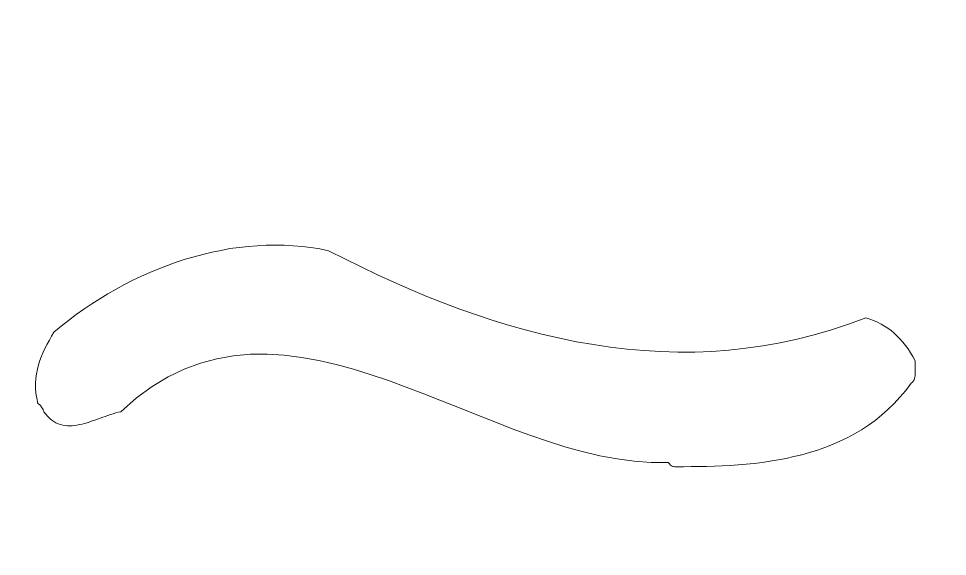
# Model space of a CAD drawing. Header units: millimetres. Extents: x -317 to 163, y -330 to 450.
# Drawn here: x -241.2 to -148, y -5.7 to 48.2 of the extents above; entities that cross this region are included whole.
import ezdxf

# ---------------------------------------------------------------- set-up
doc = ezdxf.new("R2010")
doc.units = ezdxf.units.MM
doc.header["$MEASUREMENT"] = 0
doc.layers.add('layer 1', color=7, linetype='Continuous')

msp = doc.modelspace()

# ---------------------------------------------------------------- linework, layer by layer
at = {"layer": 'layer 1', "color": 250, "lineweight": 9}
for points, knots in [([(-297.0001, 450.5), (-297.0001, 450.5), (143.0001, 450.5), (143.0001, 450.5), (143.0001, 450.5), (153.9999, 450.5), (163, 441.4999), (163, 430.4999), (163, 430.4999), (163, 430.4999), (163, -309.5), (163, -309.5), (163, -309.5), (163, -320.5), (153.9999, -329.5), (143.0001, -329.5), (143.0001, -329.5), (143.0001, -329.5), (-297.0001, -329.5), (-297.0001, -329.5), (-297.0001, -329.5), (-307.9999, -329.5), (-317, -320.5), (-317, -309.5), (-317, -309.5), (-317, -309.5), (-317, 430.4999), (-317, 430.4999), (-317, 430.4999), (-317, 441.4999), (-307.9999, 450.5), (-297.0001, 450.5)], [0, 0, 0, 0, 0.1111111, 0.1111111, 0.1111111, 0.1111111, 0.2222222, 0.2222222, 0.2222222, 0.2222222, 0.3333333, 0.3333333, 0.3333333, 0.3333333, 0.4444444, 0.4444444, 0.4444444, 0.4444444, 0.5555556, 0.5555556, 0.5555556, 0.5555556, 0.6666667, 0.6666667, 0.6666667, 0.6666667, 0.7777778, 0.7777778, 0.7777778, 0.7777778, 1, 1, 1, 1]), ([(-175.1944, 3.2696), (-175.1944, 3.2696), (-174.4487, 3.2696), (-174.4487, 3.2696), (-174.4487, 3.2696), (-174.4487, 3.2696), (-173.6935, 3.282), (-173.6935, 3.282), (-173.6935, 3.282), (-173.6935, 3.282), (-172.9265, 3.2947), (-172.9265, 3.2947), (-172.9265, 3.2947), (-172.9265, 3.2947), (-172.137, 3.3051), (-172.137, 3.3051), (-172.137, 3.3051), (-172.137, 3.3051), (-171.3573, 3.3275), (-171.3573, 3.3275), (-171.3573, 3.3275), (-171.3573, 3.3275), (-170.5679, 3.3506), (-170.5679, 3.3506), (-170.5679, 3.3506), (-170.5679, 3.3506), (-169.7781, 3.3961), (-169.7781, 3.3961), (-169.7781, 3.3961), (-169.7781, 3.3961), (-168.9668, 3.4543), (-168.9668, 3.4543), (-168.9668, 3.4543), (-168.9668, 3.4543), (-168.1676, 3.5222), (-168.1676, 3.5222), (-168.1676, 3.5222), (-168.1676, 3.5222), (-167.3782, 3.6032), (-167.3782, 3.6032), (-167.3782, 3.6032), (-167.3782, 3.6032), (-166.5665, 3.7069), (-166.5665, 3.7069), (-166.5665, 3.7069), (-166.5665, 3.7069), (-165.7552, 3.8206), (-165.7552, 3.8206), (-165.7552, 3.8206), (-165.7552, 3.8206), (-164.9658, 3.9471), (-164.9658, 3.9471), (-164.9658, 3.9471), (-164.9658, 3.9471), (-164.1639, 4.0963), (-164.1639, 4.0963), (-164.1639, 4.0963), (-164.1639, 4.0963), (-163.3745, 4.2807), (-163.3745, 4.2807), (-163.3745, 4.2807), (-163.3745, 4.2807), (-162.5726, 4.4627), (-162.5726, 4.4627), (-162.5726, 4.4627), (-162.5726, 4.4627), (-161.8053, 4.6925), (-161.8053, 4.6925), (-161.8053, 4.6925), (-161.8053, 4.6925), (-161.028, 4.9327), (-161.028, 4.9327), (-161.028, 4.9327), (-161.028, 4.9327), (-160.2607, 5.1957), (-160.2607, 5.1957), (-160.2607, 5.1957), (-160.2607, 5.1957), (-159.5058, 5.4938), (-159.5058, 5.4938), (-159.5058, 5.4938), (-159.5058, 5.4938), (-158.7603, 5.8277), (-158.7603, 5.8277), (-158.7603, 5.8277), (-158.7603, 5.8277), (-158.025, 6.1713), (-158.025, 6.1713), (-158.025, 6.1713), (-158.025, 6.1713), (-157.3038, 6.5607), (-157.3038, 6.5607), (-157.3038, 6.5607), (-157.3038, 6.5607), (-156.5905, 6.9726), (-156.5905, 6.9726), (-156.5905, 6.9726), (-156.5905, 6.9726), (-155.9015, 7.4199), (-155.9015, 7.4199), (-155.9015, 7.4199), (-155.9015, 7.4199), (-155.2347, 7.9127), (-155.2347, 7.9127), (-155.2347, 7.9127), (-155.2347, 7.9127), (-154.5776, 8.4283), (-154.5776, 8.4283), (-154.5776, 8.4283), (-154.5776, 8.4283), (-153.945, 9.0023), (-153.945, 9.0023), (-153.945, 9.0023), (-153.945, 9.0023), (-153.3323, 9.5986), (-153.3323, 9.5986), (-153.3323, 9.5986), (-153.3323, 9.5986), (-152.734, 10.2282), (-152.734, 10.2282), (-152.734, 10.2282), (-152.734, 10.2282), (-152.1552, 10.918), (-152.1552, 10.918), (-152.1552, 10.918), (-152.1552, 10.918), (-151.6086, 11.6384), (-151.6086, 11.6384), (-151.6086, 11.6384), (-151.6086, 11.6384), (-151.4762, 11.7421), (-151.4762, 11.7421), (-151.4762, 11.7421), (-151.4762, 11.7421), (-151.3758, 11.8685), (-151.3758, 11.8685), (-151.3758, 11.8685), (-151.3758, 11.8685), (-151.3096, 11.995), (-151.3096, 11.995), (-151.3096, 11.995), (-151.3096, 11.995), (-151.2656, 12.1312), (-151.2656, 12.1312), (-151.2656, 12.1312), (-151.2656, 12.1312), (-151.231, 12.2703), (-151.231, 12.2703), (-151.231, 12.2703), (-151.231, 12.2703), (-151.2212, 12.3613), (-151.2212, 12.3613), (-151.2212, 12.3613), (-151.2212, 12.3613), (-151.2091, 12.4423), (-151.2091, 12.4423), (-151.2091, 12.4423), (-151.2091, 12.4423), (-151.2091, 12.465), (-151.2091, 12.465), (-151.2091, 12.465), (-151.2091, 12.465), (-151.2091, 13.898), (-151.2091, 13.898), (-151.2091, 13.898), (-151.2091, 13.898), (-151.4322, 14.3102), (-151.4322, 14.3102), (-151.4322, 14.3102), (-151.4322, 14.3102), (-151.6771, 14.6993), (-151.6771, 14.6993), (-151.6771, 14.6993), (-151.6771, 14.6993), (-151.92, 15.0783), (-151.92, 15.0783), (-151.92, 15.0783), (-151.92, 15.0783), (-152.1773, 15.4347), (-152.1773, 15.4347), (-152.1773, 15.4347), (-152.1773, 15.4347), (-152.4447, 15.7659), (-152.4447, 15.7659), (-152.4447, 15.7659), (-152.4447, 15.7659), (-152.734, 16.0767), (-152.734, 16.0767), (-152.734, 16.0767), (-152.734, 16.0767), (-153.0209, 16.3724), (-153.0209, 16.3724), (-153.0209, 16.3724), (-153.0209, 16.3724), (-153.3101, 16.6481), (-153.3101, 16.6481), (-153.3101, 16.6481), (-153.3101, 16.6481), (-153.6336, 16.9134), (-153.6336, 16.9134), (-153.6336, 16.9134), (-153.6336, 16.9134), (-153.9551, 17.1536), (-153.9551, 17.1536), (-153.9551, 17.1536), (-153.9551, 17.1536), (-154.2907, 17.3708), (-154.2907, 17.3708), (-154.2907, 17.3708), (-154.2907, 17.3708), (-154.634, 17.5782), (-154.634, 17.5782), (-154.634, 17.5782), (-154.634, 17.5782), (-155.0019, 17.7501), (-155.0019, 17.7501), (-155.0019, 17.7501), (-155.0019, 17.7501), (-155.3795, 17.9218), (-155.3795, 17.9218), (-155.3795, 17.9218), (-155.3795, 17.9218), (-155.7692, 18.0583), (-155.7692, 18.0583), (-155.7692, 18.0583), (-155.7692, 18.0583), (-156.1689, 18.1847), (-156.1689, 18.1847), (-156.1689, 18.1847), (-156.1689, 18.1847), (-157.8923, 17.5554), (-157.8923, 17.5554), (-157.8923, 17.5554), (-157.8923, 17.5554), (-159.616, 16.9817), (-159.616, 16.9817), (-159.616, 16.9817), (-159.616, 16.9817), (-161.3394, 16.4885), (-161.3394, 16.4885), (-161.3394, 16.4885), (-161.3394, 16.4885), (-163.063, 16.0516), (-163.063, 16.0516), (-163.063, 16.0516), (-163.063, 16.0516), (-164.7743, 15.6849), (-164.7743, 15.6849), (-164.7743, 15.6849), (-164.7743, 15.6849), (-166.488, 15.3868), (-166.488, 15.3868), (-166.488, 15.3868), (-166.488, 15.3868), (-168.1992, 15.1466), (-168.1992, 15.1466), (-168.1992, 15.1466), (-168.1992, 15.1466), (-169.9132, 14.9519), (-169.9132, 14.9519), (-169.9132, 14.9519), (-169.9132, 14.9519), (-171.6244, 14.8257), (-171.6244, 14.8257), (-171.6244, 14.8257), (-171.6244, 14.8257), (-173.3384, 14.7699), (-173.3384, 14.7699), (-173.3384, 14.7699), (-173.3384, 14.7699), (-175.0396, 14.7699), (-175.0396, 14.7699), (-175.0396, 14.7699), (-175.0396, 14.7699), (-176.729, 14.8154), (-176.729, 14.8154), (-176.729, 14.8154), (-176.729, 14.8154), (-178.4305, 14.9064), (-178.4305, 14.9064), (-178.4305, 14.9064), (-178.4305, 14.9064), (-180.1196, 15.0556), (-180.1196, 15.0556), (-180.1196, 15.0556), (-180.1196, 15.0556), (-181.8114, 15.2503), (-181.8114, 15.2503), (-181.8114, 15.2503), (-181.8114, 15.2503), (-183.5005, 15.5132), (-183.5005, 15.5132), (-183.5005, 15.5132), (-183.5005, 15.5132), (-185.1899, 15.801), (-185.1899, 15.801), (-185.1899, 15.801), (-185.1899, 15.801), (-186.8693, 16.1449), (-186.8693, 16.1449), (-186.8693, 16.1449), (-186.8693, 16.1449), (-188.5486, 16.534), (-188.5486, 16.534), (-188.5486, 16.534), (-188.5486, 16.534), (-190.2159, 16.969), (-190.2159, 16.969), (-190.2159, 16.969), (-190.2159, 16.969), (-191.9076, 17.429), (-191.9076, 17.429), (-191.9076, 17.429), (-191.9076, 17.429), (-193.5746, 17.9448), (-193.5746, 17.9448), (-193.5746, 17.9448), (-193.5746, 17.9448), (-195.2321, 18.4832), (-195.2321, 18.4832), (-195.2321, 18.4832), (-195.2321, 18.4832), (-196.8991, 19.0797), (-196.8991, 19.0797), (-196.8991, 19.0797), (-196.8991, 19.0797), (-198.5687, 19.6987), (-198.5687, 19.6987), (-198.5687, 19.6987), (-198.5687, 19.6987), (-200.2235, 20.351), (-200.2235, 20.351), (-200.2235, 20.351), (-200.2235, 20.351), (-201.8713, 21.0385), (-201.8713, 21.0385), (-201.8713, 21.0385), (-201.8713, 21.0385), (-203.5261, 21.7612), (-203.5261, 21.7612), (-203.5261, 21.7612), (-203.5261, 21.7612), (-205.1735, 22.517), (-205.1735, 22.517), (-205.1735, 22.517), (-205.1735, 22.517), (-206.8186, 23.2982), (-206.8186, 23.2982), (-206.8186, 23.2982), (-206.8186, 23.2982), (-208.454, 24.0994), (-208.454, 24.0994), (-208.454, 24.0994), (-208.454, 24.0994), (-210.0991, 24.9258), (-210.0991, 24.9258), (-210.0991, 24.9258), (-210.0991, 24.9258), (-210.9671, 25.1078), (-210.9671, 25.1078), (-210.9671, 25.1078), (-210.9671, 25.1078), (-211.8544, 25.247), (-211.8544, 25.247), (-211.8544, 25.247), (-211.8544, 25.247), (-212.7446, 25.3507), (-212.7446, 25.3507), (-212.7446, 25.3507), (-212.7446, 25.3507), (-213.6466, 25.4287), (-213.6466, 25.4287), (-213.6466, 25.4287), (-213.6466, 25.4287), (-214.5344, 25.4869), (-214.5344, 25.4869), (-214.5344, 25.4869), (-214.5344, 25.4869), (-215.4364, 25.4996), (-215.4364, 25.4996), (-215.4364, 25.4996), (-215.4364, 25.4996), (-216.3485, 25.4869), (-216.3485, 25.4869), (-216.3485, 25.4869), (-216.3485, 25.4869), (-217.2485, 25.4287), (-217.2485, 25.4287), (-217.2485, 25.4287), (-217.2485, 25.4287), (-218.1602, 25.3607), (-218.1602, 25.3607), (-218.1602, 25.3607), (-218.1602, 25.3607), (-219.0602, 25.247), (-219.0602, 25.247), (-219.0602, 25.247), (-219.0602, 25.247), (-219.9723, 25.1332), (-219.9723, 25.1332), (-219.9723, 25.1332), (-219.9723, 25.1332), (-220.8743, 24.9613), (-220.8743, 24.9613), (-220.8743, 24.9613), (-220.8743, 24.9613), (-221.7742, 24.7766), (-221.7742, 24.7766), (-221.7742, 24.7766), (-221.7742, 24.7766), (-222.6863, 24.5595), (-222.6863, 24.5595), (-222.6863, 24.5595), (-222.6863, 24.5595), (-223.5762, 24.3293), (-223.5762, 24.3293), (-223.5762, 24.3293), (-223.5762, 24.3293), (-224.4762, 24.0666), (-224.4762, 24.0666), (-224.4762, 24.0666), (-224.4762, 24.0666), (-225.3661, 23.7786), (-225.3661, 23.7786), (-225.3661, 23.7786), (-225.3661, 23.7786), (-226.256, 23.4471), (-226.256, 23.4471), (-226.256, 23.4471), (-226.256, 23.4471), (-227.1237, 23.1135), (-227.1237, 23.1135), (-227.1237, 23.1135), (-227.1237, 23.1135), (-228.0015, 22.7471), (-228.0015, 22.7471), (-228.0015, 22.7471), (-228.0015, 22.7471), (-228.8571, 22.3678), (-228.8571, 22.3678), (-228.8571, 22.3678), (-228.8571, 22.3678), (-229.7128, 21.9686), (-229.7128, 21.9686), (-229.7128, 21.9686), (-229.7128, 21.9686), (-230.5587, 21.5314), (-230.5587, 21.5314), (-230.5587, 21.5314), (-230.5587, 21.5314), (-231.4046, 21.0737), (-231.4046, 21.0737), (-231.4046, 21.0737), (-231.4046, 21.0737), (-232.2259, 20.6036), (-232.2259, 20.6036), (-232.2259, 20.6036), (-232.2259, 20.6036), (-233.0372, 20.1108), (-233.0372, 20.1108), (-233.0372, 20.1108), (-233.0372, 20.1108), (-233.8391, 19.5952), (-233.8391, 19.5952), (-233.8391, 19.5952), (-233.8391, 19.5952), (-234.641, 19.067), (-234.641, 19.067), (-234.641, 19.067), (-234.641, 19.067), (-235.4056, 18.5183), (-235.4056, 18.5183), (-235.4056, 18.5183), (-235.4056, 18.5183), (-236.1732, 17.9448), (-236.1732, 17.9448), (-236.1732, 17.9448), (-236.1732, 17.9448), (-236.9183, 17.3483), (-236.9183, 17.3483), (-236.9183, 17.3483), (-236.9183, 17.3483), (-237.654, 16.7515), (-237.654, 16.7515), (-237.654, 16.7515), (-237.654, 16.7515), (-237.8744, 16.3624), (-237.8744, 16.3624), (-237.8744, 16.3624), (-237.8744, 16.3624), (-238.0978, 15.9733), (-238.0978, 15.9733), (-238.0978, 15.9733), (-238.0978, 15.9733), (-238.3087, 15.5712), (-238.3087, 15.5712), (-238.3087, 15.5712), (-238.3087, 15.5712), (-238.5194, 15.182), (-238.5194, 15.182), (-238.5194, 15.182), (-238.5194, 15.182), (-238.7105, 14.7699), (-238.7105, 14.7699), (-238.7105, 14.7699), (-238.7105, 14.7699), (-238.8869, 14.3456), (-238.8869, 14.3456), (-238.8869, 14.3456), (-238.8869, 14.3456), (-239.0441, 13.9208), (-239.0441, 13.9208), (-239.0441, 13.9208), (-239.0441, 13.9208), (-239.1886, 13.4861), (-239.1886, 13.4861), (-239.1886, 13.4861), (-239.1886, 13.4861), (-239.2991, 13.0388), (-239.2991, 13.0388), (-239.2991, 13.0388), (-239.2991, 13.0388), (-239.3995, 12.5915), (-239.3995, 12.5915), (-239.3995, 12.5915), (-239.3995, 12.5915), (-239.4657, 12.1211), (-239.4657, 12.1211), (-239.4657, 12.1211), (-239.4657, 12.1211), (-239.5, 11.6384), (-239.5, 11.6384), (-239.5, 11.6384), (-239.5, 11.6384), (-239.4879, 11.1455), (-239.4879, 11.1455), (-239.4879, 11.1455), (-239.4879, 11.1455), (-239.4436, 10.6427), (-239.4436, 10.6427), (-239.4436, 10.6427), (-239.4436, 10.6427), (-239.365, 10.1372), (-239.365, 10.1372), (-239.365, 10.1372), (-239.365, 10.1372), (-239.2427, 9.5986), (-239.2427, 9.5986), (-239.2427, 9.5986), (-239.2427, 9.5986), (-239.0982, 9.5076), (-239.0982, 9.5076), (-239.0982, 9.5076), (-239.0982, 9.5076), (-238.9753, 9.3914), (-238.9753, 9.3914), (-238.9753, 9.3914), (-238.9753, 9.3914), (-238.8775, 9.2549), (-238.8775, 9.2549), (-238.8775, 9.2549), (-238.8775, 9.2549), (-238.7989, 9.1184), (-238.7989, 9.1184), (-238.7989, 9.1184), (-238.7989, 9.1184), (-238.7327, 8.9923), (-238.7327, 8.9923), (-238.7327, 8.9923), (-238.7327, 8.9923), (-238.6763, 8.8886), (-238.6763, 8.8886), (-238.6763, 8.8886), (-238.6763, 8.8886), (-238.6544, 8.8076), (-238.6544, 8.8076), (-238.6544, 8.8076), (-238.6544, 8.8076), (-238.642, 8.7849), (-238.642, 8.7849), (-238.642, 8.7849), (-238.642, 8.7849), (-238.4532, 8.532), (-238.4532, 8.532), (-238.4532, 8.532), (-238.4532, 8.532), (-238.2547, 8.3148), (-238.2547, 8.3148), (-238.2547, 8.3148), (-238.2547, 8.3148), (-238.0635, 8.1074), (-238.0635, 8.1074), (-238.0635, 8.1074), (-238.0635, 8.1074), (-237.865, 7.9481), (-237.865, 7.9481), (-237.865, 7.9481), (-237.865, 7.9481), (-237.6419, 7.7989), (-237.6419, 7.7989), (-237.6419, 7.7989), (-237.6419, 7.7989), (-237.4407, 7.6627), (-237.4407, 7.6627), (-237.4407, 7.6627), (-237.4407, 7.6627), (-237.2076, 7.5691), (-237.2076, 7.5691), (-237.2076, 7.5691), (-237.2076, 7.5691), (-236.9872, 7.4905), (-236.9872, 7.4905), (-236.9872, 7.4905), (-236.9872, 7.4905), (-236.7641, 7.4326), (-236.7641, 7.4326), (-236.7641, 7.4326), (-236.7641, 7.4326), (-236.531, 7.3971), (-236.531, 7.3971), (-236.531, 7.3971), (-236.531, 7.3971), (-236.2958, 7.3744), (-236.2958, 7.3744), (-236.2958, 7.3744), (-236.2958, 7.3744), (-236.0627, 7.3643), (-236.0627, 7.3643), (-236.0627, 7.3643), (-236.0627, 7.3643), (-235.8178, 7.3744), (-235.8178, 7.3744), (-235.8178, 7.3744), (-235.8178, 7.3744), (-235.5749, 7.3971), (-235.5749, 7.3971), (-235.5749, 7.3971), (-235.5749, 7.3971), (-235.3297, 7.4326), (-235.3297, 7.4326), (-235.3297, 7.4326), (-235.3297, 7.4326), (-235.0723, 7.4905), (-235.0723, 7.4905), (-235.0723, 7.4905), (-235.0723, 7.4905), (-234.8173, 7.5463), (-234.8173, 7.5463), (-234.8173, 7.5463), (-234.8173, 7.5463), (-234.5721, 7.6146), (-234.5721, 7.6146), (-234.5721, 7.6146), (-234.5721, 7.6146), (-234.3171, 7.6852), (-234.3171, 7.6852), (-234.3171, 7.6852), (-234.3171, 7.6852), (-234.0498, 7.7638), (-234.0498, 7.7638), (-234.0498, 7.7638), (-234.0498, 7.7638), (-233.7948, 7.8571), (-233.7948, 7.8571), (-233.7948, 7.8571), (-233.7948, 7.8571), (-233.5398, 7.9481), (-233.5398, 7.9481), (-233.5398, 7.9481), (-233.5398, 7.9481), (-233.2825, 8.0291), (-233.2825, 8.0291), (-233.2825, 8.0291), (-233.2825, 8.0291), (-233.0154, 8.1301), (-233.0154, 8.1301), (-233.0154, 8.1301), (-233.0154, 8.1301), (-232.7503, 8.2235), (-232.7503, 8.2235), (-232.7503, 8.2235), (-232.7503, 8.2235), (-232.493, 8.3148), (-232.493, 8.3148), (-232.493, 8.3148), (-232.493, 8.3148), (-232.2259, 8.4058), (-232.2259, 8.4058), (-232.2259, 8.4058), (-232.2259, 8.4058), (-231.9612, 8.4995), (-231.9612, 8.4995), (-231.9612, 8.4995), (-231.9612, 8.4995), (-231.7036, 8.5775), (-231.7036, 8.5775), (-231.7036, 8.5775), (-231.7036, 8.5775), (-231.4362, 8.6584), (-231.4362, 8.6584), (-231.4362, 8.6584), (-231.4362, 8.6584), (-231.1812, 8.7267), (-231.1812, 8.7267), (-231.1812, 8.7267), (-231.1812, 8.7267), (-230.9141, 8.7849), (-230.9141, 8.7849), (-230.9141, 8.7849), (-230.9141, 8.7849), (-229.3695, 10.1599), (-229.3695, 10.1599), (-229.3695, 10.1599), (-229.3695, 10.1599), (-227.7906, 11.3175), (-227.7906, 11.3175), (-227.7906, 11.3175), (-227.7906, 11.3175), (-226.1898, 12.2804), (-226.1898, 12.2804), (-226.1898, 12.2804), (-226.1898, 12.2804), (-224.5642, 13.0616), (-224.5642, 13.0616), (-224.5642, 13.0616), (-224.5642, 13.0616), (-222.9413, 13.6681), (-222.9413, 13.6681), (-222.9413, 13.6681), (-222.9413, 13.6681), (-221.2838, 14.1028), (-221.2838, 14.1028), (-221.2838, 14.1028), (-221.2838, 14.1028), (-219.6165, 14.4012), (-219.6165, 14.4012), (-219.6165, 14.4012), (-219.6165, 14.4012), (-217.9274, 14.54), (-217.9274, 14.54), (-217.9274, 14.54), (-217.9274, 14.54), (-216.2259, 14.5501), (-216.2259, 14.5501), (-216.2259, 14.5501), (-216.2259, 14.5501), (-214.5244, 14.4591), (-214.5244, 14.4591), (-214.5244, 14.4591), (-214.5244, 14.4591), (-212.801, 14.2295), (-212.801, 14.2295), (-212.801, 14.2295), (-212.801, 14.2295), (-211.0649, 13.9208), (-211.0649, 13.9208), (-211.0649, 13.9208), (-211.0649, 13.9208), (-209.3194, 13.5189), (-209.3194, 13.5189), (-209.3194, 13.5189), (-209.3194, 13.5189), (-207.5738, 13.0388), (-207.5738, 13.0388), (-207.5738, 13.0388), (-207.5738, 13.0388), (-205.8185, 12.4978), (-205.8185, 12.4978), (-205.8185, 12.4978), (-205.8185, 12.4978), (-204.0508, 11.904), (-204.0508, 11.904), (-204.0508, 11.904), (-204.0508, 11.904), (-202.2805, 11.262), (-202.2805, 11.262), (-202.2805, 11.262), (-202.2805, 11.262), (-200.5128, 10.5845), (-200.5128, 10.5845), (-200.5128, 10.5845), (-200.5128, 10.5845), (-198.7353, 9.8843), (-198.7353, 9.8843), (-198.7353, 9.8843), (-198.7353, 9.8843), (-196.9555, 9.174), (-196.9555, 9.174), (-196.9555, 9.174), (-196.9555, 9.174), (-195.1878, 8.4637), (-195.1878, 8.4637), (-195.1878, 8.4637), (-195.1878, 8.4637), (-193.408, 7.7638), (-193.408, 7.7638), (-193.408, 7.7638), (-193.408, 7.7638), (-191.6403, 7.0763), (-191.6403, 7.0763), (-191.6403, 7.0763), (-191.6403, 7.0763), (-189.8726, 6.4342), (-189.8726, 6.4342), (-189.8726, 6.4342), (-189.8726, 6.4342), (-188.1146, 5.8277), (-188.1146, 5.8277), (-188.1146, 5.8277), (-188.1146, 5.8277), (-186.3593, 5.2663), (-186.3593, 5.2663), (-186.3593, 5.2663), (-186.3593, 5.2663), (-184.6135, 4.7835), (-184.6135, 4.7835), (-184.6135, 4.7835), (-184.6135, 4.7835), (-182.8558, 4.3717), (-182.8558, 4.3717), (-182.8558, 4.3717), (-182.8558, 4.3717), (-181.1224, 4.0508), (-181.1224, 4.0508), (-181.1224, 4.0508), (-181.1224, 4.0508), (-179.399, 3.8106), (-179.399, 3.8106), (-179.399, 3.8106), (-179.399, 3.8106), (-177.6972, 3.6841), (-177.6972, 3.6841), (-177.6972, 3.6841), (-177.6972, 3.6841), (-175.996, 3.6841), (-175.996, 3.6841), (-175.996, 3.6841), (-175.996, 3.6841), (-175.8612, 3.545), (-175.8612, 3.545), (-175.8612, 3.545), (-175.8612, 3.545), (-175.7605, 3.4413), (-175.7605, 3.4413), (-175.7605, 3.4413), (-175.7605, 3.4413), (-175.6724, 3.3633), (-175.6724, 3.3633), (-175.6724, 3.3633), (-175.6724, 3.3633), (-175.5939, 3.3275), (-175.5939, 3.3275), (-175.5939, 3.3275), (-175.5939, 3.3275), (-175.5176, 3.2947), (-175.5176, 3.2947), (-175.5176, 3.2947), (-175.5176, 3.2947), (-175.4393, 3.282), (-175.4393, 3.282), (-175.4393, 3.282), (-175.4393, 3.282), (-175.3291, 3.2696), (-175.3291, 3.2696), (-175.3291, 3.2696), (-175.3291, 3.2696), (-175.1944, 3.2696), (-175.1944, 3.2696)], [0, 0, 0, 0, 0.0045872, 0.0045872, 0.0045872, 0.0045872, 0.0091743, 0.0091743, 0.0091743, 0.0091743, 0.0137615, 0.0137615, 0.0137615, 0.0137615, 0.0183486, 0.0183486, 0.0183486, 0.0183486, 0.0229358, 0.0229358, 0.0229358, 0.0229358, 0.0275229, 0.0275229, 0.0275229, 0.0275229, 0.0321101, 0.0321101, 0.0321101, 0.0321101, 0.0366972, 0.0366972, 0.0366972, 0.0366972, 0.0412844, 0.0412844, 0.0412844, 0.0412844, 0.0458716, 0.0458716, 0.0458716, 0.0458716, 0.0504587, 0.0504587, 0.0504587, 0.0504587, 0.0550459, 0.0550459, 0.0550459, 0.0550459, 0.059633, 0.059633, 0.059633, 0.059633, 0.0642202, 0.0642202, 0.0642202, 0.0642202, 0.0688073, 0.0688073, 0.0688073, 0.0688073, 0.0733945, 0.0733945, 0.0733945, 0.0733945, 0.0779817, 0.0779817, 0.0779817, 0.0779817, 0.0825688, 0.0825688, 0.0825688, 0.0825688, 0.087156, 0.087156, 0.087156, 0.087156, 0.0917431, 0.0917431, 0.0917431, 0.0917431, 0.0963303, 0.0963303, 0.0963303, 0.0963303, 0.1009174, 0.1009174, 0.1009174, 0.1009174, 0.1055046, 0.1055046, 0.1055046, 0.1055046, 0.1100917, 0.1100917, 0.1100917, 0.1100917, 0.1146789, 0.1146789, 0.1146789, 0.1146789, 0.1192661, 0.1192661, 0.1192661, 0.1192661, 0.1238532, 0.1238532, 0.1238532, 0.1238532, 0.1284404, 0.1284404, 0.1284404, 0.1284404, 0.1330275, 0.1330275, 0.1330275, 0.1330275, 0.1376147, 0.1376147, 0.1376147, 0.1376147, 0.1422018, 0.1422018, 0.1422018, 0.1422018, 0.146789, 0.146789, 0.146789, 0.146789, 0.1513761, 0.1513761, 0.1513761, 0.1513761, 0.1559633, 0.1559633, 0.1559633, 0.1559633, 0.1605505, 0.1605505, 0.1605505, 0.1605505, 0.1651376, 0.1651376, 0.1651376, 0.1651376, 0.1697248, 0.1697248, 0.1697248, 0.1697248, 0.1743119, 0.1743119, 0.1743119, 0.1743119, 0.1788991, 0.1788991, 0.1788991, 0.1788991, 0.1834862, 0.1834862, 0.1834862, 0.1834862, 0.1880734, 0.1880734, 0.1880734, 0.1880734, 0.1926606, 0.1926606, 0.1926606, 0.1926606, 0.1972477, 0.1972477, 0.1972477, 0.1972477, 0.2018349, 0.2018349, 0.2018349, 0.2018349, 0.206422, 0.206422, 0.206422, 0.206422, 0.2110092, 0.2110092, 0.2110092, 0.2110092, 0.2155963, 0.2155963, 0.2155963, 0.2155963, 0.2201835, 0.2201835, 0.2201835, 0.2201835, 0.2247706, 0.2247706, 0.2247706, 0.2247706, 0.2293578, 0.2293578, 0.2293578, 0.2293578, 0.233945, 0.233945, 0.233945, 0.233945, 0.2385321, 0.2385321, 0.2385321, 0.2385321, 0.2431193, 0.2431193, 0.2431193, 0.2431193, 0.2477064, 0.2477064, 0.2477064, 0.2477064, 0.2522936, 0.2522936, 0.2522936, 0.2522936, 0.2568807, 0.2568807, 0.2568807, 0.2568807, 0.2614679, 0.2614679, 0.2614679, 0.2614679, 0.266055, 0.266055, 0.266055, 0.266055, 0.2706422, 0.2706422, 0.2706422, 0.2706422, 0.2752294, 0.2752294, 0.2752294, 0.2752294, 0.2798165, 0.2798165, 0.2798165, 0.2798165, 0.2844037, 0.2844037, 0.2844037, 0.2844037, 0.2889908, 0.2889908, 0.2889908, 0.2889908, 0.293578, 0.293578, 0.293578, 0.293578, 0.2981651, 0.2981651, 0.2981651, 0.2981651, 0.3027523, 0.3027523, 0.3027523, 0.3027523, 0.3073394, 0.3073394, 0.3073394, 0.3073394, 0.3119266, 0.3119266, 0.3119266, 0.3119266, 0.3165138, 0.3165138, 0.3165138, 0.3165138, 0.3211009, 0.3211009, 0.3211009, 0.3211009, 0.3256881, 0.3256881, 0.3256881, 0.3256881, 0.3302752, 0.3302752, 0.3302752, 0.3302752, 0.3348624, 0.3348624, 0.3348624, 0.3348624, 0.3394495, 0.3394495, 0.3394495, 0.3394495, 0.3440367, 0.3440367, 0.3440367, 0.3440367, 0.3486239, 0.3486239, 0.3486239, 0.3486239, 0.353211, 0.353211, 0.353211, 0.353211, 0.3577982, 0.3577982, 0.3577982, 0.3577982, 0.3623853, 0.3623853, 0.3623853, 0.3623853, 0.3669725, 0.3669725, 0.3669725, 0.3669725, 0.3715596, 0.3715596, 0.3715596, 0.3715596, 0.3761468, 0.3761468, 0.3761468, 0.3761468, 0.3807339, 0.3807339, 0.3807339, 0.3807339, 0.3853211, 0.3853211, 0.3853211, 0.3853211, 0.3899083, 0.3899083, 0.3899083, 0.3899083, 0.3944954, 0.3944954, 0.3944954, 0.3944954, 0.3990826, 0.3990826, 0.3990826, 0.3990826, 0.4036697, 0.4036697, 0.4036697, 0.4036697, 0.4082569, 0.4082569, 0.4082569, 0.4082569, 0.412844, 0.412844, 0.412844, 0.412844, 0.4174312, 0.4174312, 0.4174312, 0.4174312, 0.4220183, 0.4220183, 0.4220183, 0.4220183, 0.4266055, 0.4266055, 0.4266055, 0.4266055, 0.4311927, 0.4311927, 0.4311927, 0.4311927, 0.4357798, 0.4357798, 0.4357798, 0.4357798, 0.440367, 0.440367, 0.440367, 0.440367, 0.4449541, 0.4449541, 0.4449541, 0.4449541, 0.4495413, 0.4495413, 0.4495413, 0.4495413, 0.4541284, 0.4541284, 0.4541284, 0.4541284, 0.4587156, 0.4587156, 0.4587156, 0.4587156, 0.4633028, 0.4633028, 0.4633028, 0.4633028, 0.4678899, 0.4678899, 0.4678899, 0.4678899, 0.4724771, 0.4724771, 0.4724771, 0.4724771, 0.4770642, 0.4770642, 0.4770642, 0.4770642, 0.4816514, 0.4816514, 0.4816514, 0.4816514, 0.4862385, 0.4862385, 0.4862385, 0.4862385, 0.4908257, 0.4908257, 0.4908257, 0.4908257, 0.4954128, 0.4954128, 0.4954128, 0.4954128, 0.5, 0.5, 0.5, 0.5, 0.5045872, 0.5045872, 0.5045872, 0.5045872, 0.5091743, 0.5091743, 0.5091743, 0.5091743, 0.5137615, 0.5137615, 0.5137615, 0.5137615, 0.5183486, 0.5183486, 0.5183486, 0.5183486, 0.5229358, 0.5229358, 0.5229358, 0.5229358, 0.5275229, 0.5275229, 0.5275229, 0.5275229, 0.5321101, 0.5321101, 0.5321101, 0.5321101, 0.5366972, 0.5366972, 0.5366972, 0.5366972, 0.5412844, 0.5412844, 0.5412844, 0.5412844, 0.5458716, 0.5458716, 0.5458716, 0.5458716, 0.5504587, 0.5504587, 0.5504587, 0.5504587, 0.5550459, 0.5550459, 0.5550459, 0.5550459, 0.559633, 0.559633, 0.559633, 0.559633, 0.5642202, 0.5642202, 0.5642202, 0.5642202, 0.5688073, 0.5688073, 0.5688073, 0.5688073, 0.5733945, 0.5733945, 0.5733945, 0.5733945, 0.5779817, 0.5779817, 0.5779817, 0.5779817, 0.5825688, 0.5825688, 0.5825688, 0.5825688, 0.587156, 0.587156, 0.587156, 0.587156, 0.5917431, 0.5917431, 0.5917431, 0.5917431, 0.5963303, 0.5963303, 0.5963303, 0.5963303, 0.6009174, 0.6009174, 0.6009174, 0.6009174, 0.6055046, 0.6055046, 0.6055046, 0.6055046, 0.6100917, 0.6100917, 0.6100917, 0.6100917, 0.6146789, 0.6146789, 0.6146789, 0.6146789, 0.6192661, 0.6192661, 0.6192661, 0.6192661, 0.6238532, 0.6238532, 0.6238532, 0.6238532, 0.6284404, 0.6284404, 0.6284404, 0.6284404, 0.6330275, 0.6330275, 0.6330275, 0.6330275, 0.6376147, 0.6376147, 0.6376147, 0.6376147, 0.6422018, 0.6422018, 0.6422018, 0.6422018, 0.646789, 0.646789, 0.646789, 0.646789, 0.6513761, 0.6513761, 0.6513761, 0.6513761, 0.6559633, 0.6559633, 0.6559633, 0.6559633, 0.6605505, 0.6605505, 0.6605505, 0.6605505, 0.6651376, 0.6651376, 0.6651376, 0.6651376, 0.6697248, 0.6697248, 0.6697248, 0.6697248, 0.6743119, 0.6743119, 0.6743119, 0.6743119, 0.6788991, 0.6788991, 0.6788991, 0.6788991, 0.6834862, 0.6834862, 0.6834862, 0.6834862, 0.6880734, 0.6880734, 0.6880734, 0.6880734, 0.6926606, 0.6926606, 0.6926606, 0.6926606, 0.6972477, 0.6972477, 0.6972477, 0.6972477, 0.7018349, 0.7018349, 0.7018349, 0.7018349, 0.706422, 0.706422, 0.706422, 0.706422, 0.7110092, 0.7110092, 0.7110092, 0.7110092, 0.7155963, 0.7155963, 0.7155963, 0.7155963, 0.7201835, 0.7201835, 0.7201835, 0.7201835, 0.7247706, 0.7247706, 0.7247706, 0.7247706, 0.7293578, 0.7293578, 0.7293578, 0.7293578, 0.733945, 0.733945, 0.733945, 0.733945, 0.7385321, 0.7385321, 0.7385321, 0.7385321, 0.7431193, 0.7431193, 0.7431193, 0.7431193, 0.7477064, 0.7477064, 0.7477064, 0.7477064, 0.7522936, 0.7522936, 0.7522936, 0.7522936, 0.7568807, 0.7568807, 0.7568807, 0.7568807, 0.7614679, 0.7614679, 0.7614679, 0.7614679, 0.766055, 0.766055, 0.766055, 0.766055, 0.7706422, 0.7706422, 0.7706422, 0.7706422, 0.7752294, 0.7752294, 0.7752294, 0.7752294, 0.7798165, 0.7798165, 0.7798165, 0.7798165, 0.7844037, 0.7844037, 0.7844037, 0.7844037, 0.7889908, 0.7889908, 0.7889908, 0.7889908, 0.793578, 0.793578, 0.793578, 0.793578, 0.7981651, 0.7981651, 0.7981651, 0.7981651, 0.8027523, 0.8027523, 0.8027523, 0.8027523, 0.8073394, 0.8073394, 0.8073394, 0.8073394, 0.8119266, 0.8119266, 0.8119266, 0.8119266, 0.8165138, 0.8165138, 0.8165138, 0.8165138, 0.8211009, 0.8211009, 0.8211009, 0.8211009, 0.8256881, 0.8256881, 0.8256881, 0.8256881, 0.8302752, 0.8302752, 0.8302752, 0.8302752, 0.8348624, 0.8348624, 0.8348624, 0.8348624, 0.8394495, 0.8394495, 0.8394495, 0.8394495, 0.8440367, 0.8440367, 0.8440367, 0.8440367, 0.8486239, 0.8486239, 0.8486239, 0.8486239, 0.853211, 0.853211, 0.853211, 0.853211, 0.8577982, 0.8577982, 0.8577982, 0.8577982, 0.8623853, 0.8623853, 0.8623853, 0.8623853, 0.8669725, 0.8669725, 0.8669725, 0.8669725, 0.8715596, 0.8715596, 0.8715596, 0.8715596, 0.8761468, 0.8761468, 0.8761468, 0.8761468, 0.8807339, 0.8807339, 0.8807339, 0.8807339, 0.8853211, 0.8853211, 0.8853211, 0.8853211, 0.8899083, 0.8899083, 0.8899083, 0.8899083, 0.8944954, 0.8944954, 0.8944954, 0.8944954, 0.8990826, 0.8990826, 0.8990826, 0.8990826, 0.9036697, 0.9036697, 0.9036697, 0.9036697, 0.9082569, 0.9082569, 0.9082569, 0.9082569, 0.912844, 0.912844, 0.912844, 0.912844, 0.9174312, 0.9174312, 0.9174312, 0.9174312, 0.9220183, 0.9220183, 0.9220183, 0.9220183, 0.9266055, 0.9266055, 0.9266055, 0.9266055, 0.9311927, 0.9311927, 0.9311927, 0.9311927, 0.9357798, 0.9357798, 0.9357798, 0.9357798, 0.940367, 0.940367, 0.940367, 0.940367, 0.9449541, 0.9449541, 0.9449541, 0.9449541, 0.9495413, 0.9495413, 0.9495413, 0.9495413, 0.9541284, 0.9541284, 0.9541284, 0.9541284, 0.9587156, 0.9587156, 0.9587156, 0.9587156, 0.9633028, 0.9633028, 0.9633028, 0.9633028, 0.9678899, 0.9678899, 0.9678899, 0.9678899, 0.9724771, 0.9724771, 0.9724771, 0.9724771, 0.9770642, 0.9770642, 0.9770642, 0.9770642, 0.9816514, 0.9816514, 0.9816514, 0.9816514, 0.9862385, 0.9862385, 0.9862385, 0.9862385, 0.9908257, 0.9908257, 0.9908257, 0.9908257, 1, 1, 1, 1])]:
    msp.add_open_spline(points, degree=3, knots=knots, dxfattribs=at)

doc.saveas('drawing.dxf')
